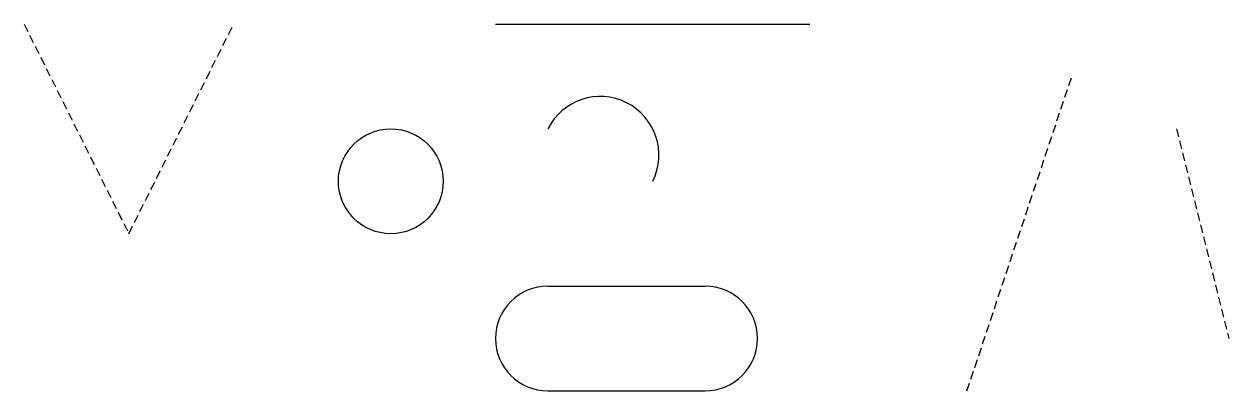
# Model space of a CAD drawing. Header units: millimetres. Extents: x -203 to 89, y -38 to 51.
import ezdxf

# ---------------------------------------------------------------- set-up
doc = ezdxf.new("R2010")
doc.units = ezdxf.units.MM
doc.linetypes.add('DASHED', pattern=[3, 2, -1])
doc.layers.get('0').update_dxf_attribs({"linetype": 'CONTINUOUS'})
doc.layers.add('CONSTRUCTION', color=7, linetype='DASHED')

msp = doc.modelspace()

# ---------------------------------------------------------------- linework, layer by layer
for p, q in [((-88.9, 50.8), (-12.7, 50.8)), ((-76.2, -12.7), (-38.1, -12.7)), ((-76.2, -38.1), (-38.1, -38.1))]:
    msp.add_line(p, q)
msp.add_circle((-114.3, 12.7), 12.7)
for centre, radius, start, end in [((-63.5, 19.05), 14.2, 333.435, 153.4349), ((-76.2, -25.4), 12.7, 90, 270), ((-38.1, -25.4), 12.7, 270, 90)]:
    msp.add_arc(centre, radius, start, end)
at = {"layer": 'CONSTRUCTION'}
for p, q in [((-203.2, 50.8), (-177.8, 0)), ((-177.8, 0), (-152.4, 50.8)), ((25.4, -38.1), (50.8, 38.1)), ((76.2, 25.4), (88.9, -25.4))]:
    msp.add_line(p, q, dxfattribs=at)

doc.saveas('drawing.dxf')
